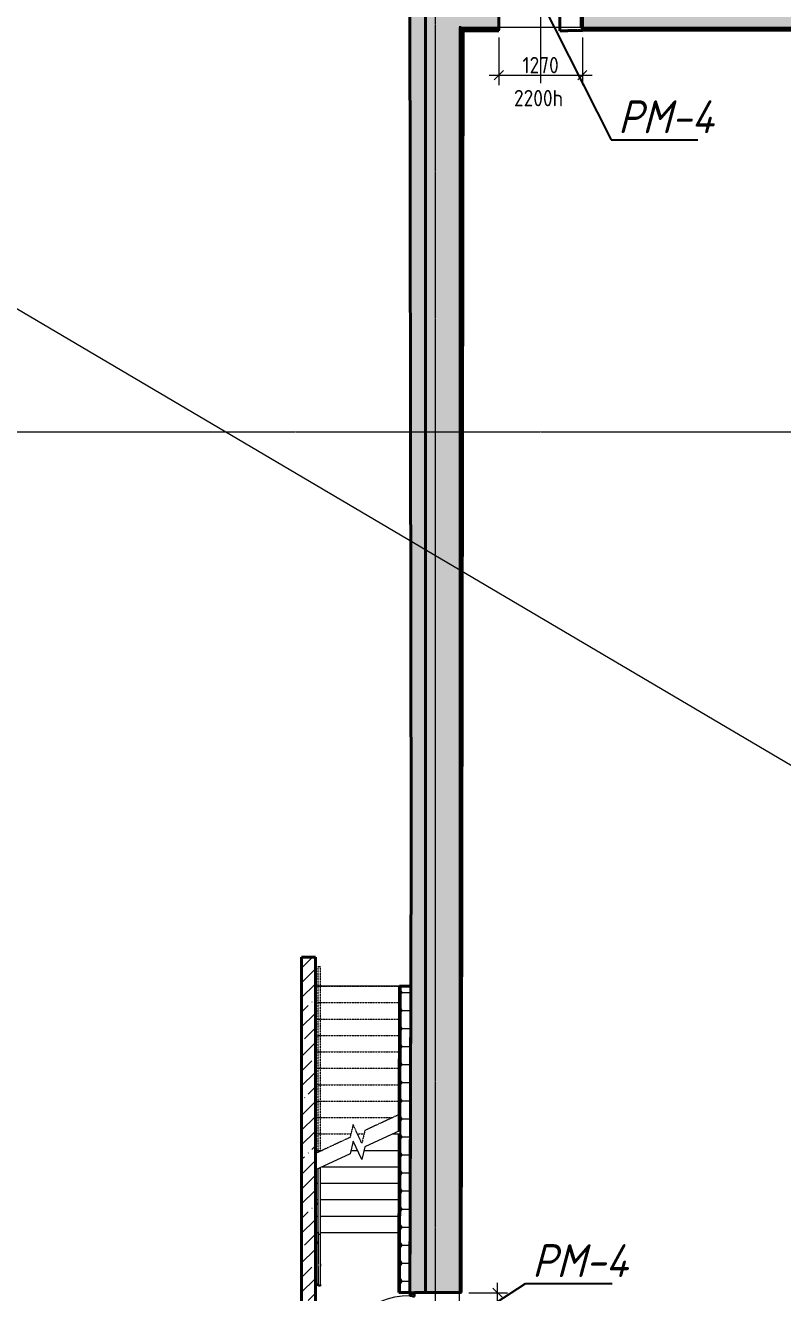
# Model space of a CAD drawing. Header units: millimetres. Extents: x 749182 to 2267578, y 70462 to 311449.
# Drawn here: x 1965217 to 1976745, y 174459 to 193762 of the extents above; entities that cross this region are included whole.
import ezdxf
from ezdxf import colors
from ezdxf.entities.mleader import LeaderData, LeaderLine
from ezdxf.math import Vec2, Vec3

# ---------------------------------------------------------------- set-up
doc = ezdxf.new("R2010")
doc.units = ezdxf.units.MM
for name, pattern in [('ADSK_Линия сетки', [25, 20, -2.5, 0, -2.5]), ('ADSK_Сверху', [4.5, 3, -1.5]), ('ADSK_Снесено', [4.5, 3, -1.5]), ('осеваяX2', [4, 2.5, -0.5, 0.5, -0.5])]:
    doc.linetypes.add(name, pattern=pattern)
doc.layers.get('Defpoints').update_dxf_attribs({"color": 255})
for name, color, linetype, lineweight in [('Двери', 7, 'Continuous', 20), ('Лестницы', 7, 'Continuous', 18), ('Марки дверей', 7, 'Continuous', 20), ('Ограждение', 7, 'Continuous', 18), ('Оси', 165, 'осеваяX2', 13), ('Перекрытие', 7, 'Continuous', 18), ('Размер', 7, 'Continuous', 13), ('размеры', 7, 'Continuous', 9), ('Размеры КР', 164, 'Continuous', 9), ('Стены', 184, 'Continuous', 40), ('Стены внутренние', 7, 'Continuous', 18), ('Стены наружные', 7, 'Continuous', 18), ('Стены разрез', 7, 'Continuous', 35), ('Стены штриховка', 7, 'Continuous', 18)]:
    doc.layers.add(name, color=color, linetype=linetype, lineweight=lineweight)
doc.styles.add('GOST 2.304_new', font='isocpeur.ttf', dxfattribs={"width": 0.9, "oblique": 15})
doc.styles.add('GOST Common', font='GOST_Common.ttf', dxfattribs={"width": 0.9, "height": 350})
doc.styles.add('GOST Common_1', font='GOST_Common.ttf', dxfattribs={"width": 0.9, "height": 250})
doc.dimstyles.new('ADSK_Основной_2_5_мм_Округление_до_1_мм', dxfattribs={"dimscale": 304.8, "dimtxt": 251.428749, "dimasz": 0.463911, "dimexe": 0.492126, "dimexo": 0.492126, "dimgap": 0.098425, "dimtad": 1, "dimdec": 0, "dimdsep": 46, "dimtxsty": 'GOST Common_1', "dimblk1": 'OBLIQUE', "dimblk2": 'OBLIQUE', "dimsah": 1, "dimcen": 0.09, "dimdle": 0.492126, "dimazin": 2, "dimtfac": 1, "dimtdec": 4, "dimtix": 1, "dimtmove": 0, "dimatfit": 3, "dimfxl": 0, "dimtvp": 1, "dimtolj": 1, "dimtzin": 0, "dimlwd": 20, "dimlwe": 20, "dimarcsym": 0})
pattern_1 = [(0, (1952853.19, 150711.3), (406.4, 101.6), [33.528, -271.272, 33.528, -271.272, -1625.6]), (0, (1952853.19, 150711.3), (406.4, 101.6), [-609.6, 33.528, -576.072, 33.528, -271.272, -711.2]), (0, (1952853.19, 150711.3), (406.4, 101.6), [-1524, 33.528, -169.672, 33.528, -474.472]), (120, (1953005.59, 150762.1), (-291.18818, 301.15272), [33.528, -271.272, 33.528, -271.272, -1625.6]), (120, (1953005.59, 150762.1), (-291.18818, 301.15272), [-609.6, 33.528, -576.072, 33.528, -271.272, -711.2]), (120, (1953005.59, 150762.1), (-291.18818, 301.15272), [-1524, 33.528, -169.672, 33.528, -474.472]), (240, (1953056.39, 150965.3), (-115.21182, -402.75272), [33.528, -271.272, 33.528, -271.272, -1625.6]), (240, (1953056.39, 150965.3), (-115.21182, -402.75272), [-609.6, 33.528, -576.072, 33.528, -271.272, -711.2]), (240, (1953056.39, 150965.3), (-115.21182, -402.75272), [-1524, 33.528, -169.672, 33.528, -474.472])]

# ---------------------------------------------------------------- blocks, each defined once
blk = doc.blocks.new('Существующие стены 1 эт - Существующие стены 1 эт-653793-00 План подвала')
at = {"layer": 'Стены', "true_color": 0xc0c0c0, "transparency": 33554534}
h = blk.add_hatch(color=9, dxfattribs=at)
h.paths.add_polyline_path([(18456, 21073), (18456, 22479), (18215, 22480), (18212, 21073), (18230, 21073)])
h.paths.add_polyline_path([(31560, 21113), (31502, 33829), (31502, 36509), (31317, 36509), (31317, 21113)])
h.paths.add_polyline_path([(30775, 21553), (30775, 22090), (30774, 22090)])
h.paths.add_polyline_path([(18998, 42983), (18998, 42985), (18996, 42985)])
h.paths.add_polyline_path([(19001, 23748), (19001, 23750), (19032, 42967), (19574, 42968), (19574, 43015), (19573, 43015), (19572, 42983), (18998, 42983), (18998, 23748)])
h.paths.add_polyline_path([(18456, 23749), (18456, 43525), (19486, 43525), (19486, 43699), (18216, 43697), (18236, 30593), (18218, 23750), (18288, 23750)])
h.paths.add_polyline_path([(30769, 24199), (30775, 24199), (30775, 25127), (30767, 25127), (30769, 24199)])
h.paths.add_polyline_path([(30761, 27309), (30775, 27309), (30775, 28123), (30760, 28123), (30761, 27309)])
h.paths.add_polyline_path([(30755, 30235), (30775, 30235), (30775, 31222), (30752, 31222)])
h.paths.add_polyline_path([(30750, 33272), (30775, 33272), (30775, 34246), (30750, 34246), (30750, 33272)])
h.paths.add_polyline_path([(30775, 36308), (30775, 37275), (30750, 37275), (30750, 36308)])
h.paths.add_polyline_path([(30775, 39532), (30775, 40598), (30750, 40598), (30750, 39532), (30755, 39532)])
h.paths.add_polyline_path([(30775, 42003), (30775, 42983), (30751, 42983), (30751, 42003)])
h.paths.add_polyline_path([(20843, 42970), (29470, 42983), (20843, 42983)])
h.paths.add_polyline_path([(30775, 42983), (30777, 42983), (30777, 42985)])
h.paths.add_polyline_path([(31501, 43513), (31501, 43513), (31501, 43718), (20842, 43700), (20843, 43525), (31317, 43525), (31317, 43513)])
at = {"layer": 'Стены'}
for p, q in [((18236, 30593), (18216, 43697)), ((20501, 42969), (20499, 43700)), ((19573, 43455), (19574, 43015)), ((20501, 43015), (20499, 43535)), ((20827, 43015), (20827, 43455)), ((20827, 43455), (20827, 43015)), ((20843, 42970), (20501, 42969)), ((20843, 42970), (20843, 42983)), ((18230, 28415), (18236, 30593)), ((18221, 24915), (18230, 28415)), ((18218, 23750), (18221, 24915)), ((18456, 23749), (18288, 23750)), ((18998, 23748), (18966, 23748)), ((19001, 23748), (18998, 23748))]:
    blk.add_line(p, q, dxfattribs=at)
at = {"layer": 'Стены разрез'}
for p, q in [((18216, 43697), (18236, 30593)), ((19574, 42968), (19573, 43455)), ((20842, 43455), (20843, 42970)), ((19001, 23748), (19032, 42967)), ((19032, 42967), (19574, 42968)), ((20843, 42970), (30751, 42985)), ((18236, 30593), (18218, 23750)), ((18288, 23750), (19001, 23748))]:
    blk.add_line(p, q, dxfattribs=at)
blk = doc.blocks.new('Новые проёмы подвал - Новые проёмы подвал-999150-00 План подвала')
at = {"layer": 'Стены', "color": 0, "linetype": 'ADSK_Снесено'}
for p, q in [((20501, 42969), (20499, 43700)), ((20843, 42970), (20501, 42969)), ((20843, 42983), (20843, 42970)), ((18288, 23750), (18456, 23749)), ((18966, 23748), (18998, 23748)), ((18998, 23748), (19001, 23748))]:
    blk.add_line(p, q, dxfattribs=at)
at = {"layer": 'Стены разрез', "color": 0, "linetype": 'ADSK_Снесено'}
for p, q in [((20499, 43700), (20501, 42969)), ((20843, 42970), (20842, 43455)), ((20501, 42969), (20843, 42970)), ((19001, 23748), (18288, 23750))]:
    blk.add_line(p, q, dxfattribs=at)
blk = doc.blocks.new('AC_Дверь_Однопольная_Стальная - ДН-8п 1270х2200h-1983199-00 План подвала')
at = {"layer": 'Двери', "color": 5, "linetype": 'Continuous', "lineweight": 30, "true_color": 0x0000ff}
for p, q in [((-585, 1085), (-545, 1085)), ((-585, -85), (-585, 1085)), ((-545, 1085), (-545, -85)), ((-635, -85), (-615, -85)), ((-635, -155), (-635, -85)), ((-615, -155), (-635, -155)), ((-615, -85), (-585, -85)), ((-615, -155), (-615, -85)), ((-615, -85), (-615, -155)), ((-575, -155), (-615, -155)), ((-545, -85), (-585, -85)), ((-585, -85), (-585, -125)), ((-585, -125), (-575, -125)), ((-575, -125), (-575, -155)), ((575, -125), (585, -125)), ((575, -155), (575, -125)), ((615, -155), (575, -155)), ((585, -85), (615, -85)), ((585, -125), (585, -85)), ((615, -85), (615, -155)), ((615, -85), (635, -85)), ((615, -155), (615, -85)), ((635, -155), (615, -155)), ((635, -85), (635, -155))]:
    blk.add_line(p, q, dxfattribs=at)
at = {"layer": 'Двери', "color": 5, "linetype": 'ADSK_Сверху', "lineweight": 9, "true_color": 0x0000ff}
for p, q in [((-545, 1070), (-529, 1070)), ((-529, 1032), (-545, 1032)), ((-529, 1070), (-529, 1032)), ((-529, 1051), (-529, 1059)), ((-529, 1059), (-505, 1059)), ((-529, 1041), (-499, 1011)), ((-505, 1059), (-463, 1017)), ((-499, -11), (-499, 1011)), ((-463, -17), (-463, 1017)), ((-529, -31), (-545, -31)), ((-545, -70), (-529, -70)), ((-529, -41), (-499, -11)), ((-529, -70), (-529, -31)), ((-529, -51), (-529, -59)), ((-529, -59), (-505, -59)), ((-505, -59), (-463, -17))]:
    blk.add_line(p, q, dxfattribs=at)
at = {"layer": 'Двери', "color": 5, "linetype": 'Continuous', "true_color": 0x0000ff}
blk.add_arc((-585, -85), 1170, 0, 90, dxfattribs=at)
blk = doc.blocks.new('Тип перил - Перила_Внутренний_-1199917-00 План подвала')
at = {"layer": 'Ограждение'}
for p, q in [((16819, 24676), (16819, 24188)), ((16837, 24639), (16841, 24639)), ((16859, 24188), (16859, 24676)), ((16819, 24151), (16819, 23865)), ((16859, 23865), (16859, 24151)), ((16837, 23865), (16842, 23865))]:
    blk.add_line(p, q, dxfattribs=at)
at = {"layer": 'Ограждение', "flags": 128}
for points in [[(16819, 24151), (16819, 24154), (16819, 24156), (16819, 24159), (16819, 24162), (16819, 24165), (16819, 24167), (16819, 24170), (16819, 24173), (16819, 24176), (16819, 24178), (16819, 24181), (16819, 24183), (16819, 24186), (16819, 24188)], [(16859, 24188), (16859, 24185), (16859, 24183), (16859, 24180), (16859, 24178), (16859, 24175), (16859, 24173), (16859, 24170), (16859, 24167), (16859, 24165), (16859, 24162), (16859, 24159), (16859, 24156), (16859, 24153), (16859, 24151)]]:
    blk.add_lwpolyline(points, dxfattribs=at)
blk = doc.blocks.new('Тип перил - D40-V2-00 План подвала')
at = {"layer": 'Ограждение', "flags": 128}
for points in [[(0, 20), (1, 20), (2, 20), (2, 20), (3, 20), (4, 20), (5, 19), (6, 19), (6, 19), (7, 19), (8, 18), (9, 18), (9, 18), (10, 17), (11, 17), (11, 17), (12, 16), (13, 16), (13, 15), (14, 14), (14, 14), (15, 13), (15, 13), (16, 12), (16, 11), (17, 11), (17, 10), (18, 9), (18, 9), (18, 8), (19, 7), (19, 6), (19, 6), (19, 5), (20, 4), (20, 3), (20, 3), (20, 2), (20, 1), (20, 0), (20, 0)], [(20, 0), (20, -1), (20, -2), (20, -2), (20, -3), (20, -4), (19, -5), (19, -6), (19, -6), (19, -7), (18, -8), (18, -9), (18, -9), (17, -10), (17, -11), (17, -11), (16, -12), (16, -13), (15, -13), (14, -14), (14, -14), (13, -15), (13, -15), (12, -16), (11, -16), (11, -17), (10, -17), (9, -18), (9, -18), (8, -18), (7, -19), (6, -19), (6, -19), (5, -19), (4, -20), (3, -20), (3, -20), (2, -20), (1, -20), (0, -20), (0, -20)]]:
    blk.add_lwpolyline(points, dxfattribs=at)
blk = doc.blocks.new('Тип перил - Перила_Внутренний_-V3-00 План подвала')
at = {"layer": 'Ограждение', "linetype": 'ADSK_Сверху'}
for p, q in [((16819, 28715), (16859, 28715)), ((16819, 28429), (16819, 28715)), ((16859, 28429), (16859, 28715)), ((16819, 28429), (16819, 28403)), ((16819, 25885), (16819, 28403)), ((16859, 28429), (16859, 28403)), ((16859, 25904), (16859, 28403)), ((16859, 25904), (16819, 25885))]:
    blk.add_line(p, q, dxfattribs=at)
at = {"layer": 'Ограждение'}
for p, q in [((16859, 25654), (16819, 25635)), ((16819, 24177), (16819, 25635)), ((16859, 24177), (16859, 25654)), ((16819, 24151), (16819, 24177)), ((16819, 23865), (16819, 24151)), ((16859, 24151), (16859, 24177)), ((16859, 23865), (16859, 24151)), ((16819, 23865), (16859, 23865))]:
    blk.add_line(p, q, dxfattribs=at)
blk = doc.blocks.new('Тип перил - Перила_Внутренний_-1199930-00 План подвала')
at = {"layer": 'Ограждение', "flags": 128}
for points in [[(16819, 24151), (16819, 24154), (16819, 24156), (16819, 24159), (16819, 24162), (16819, 24165), (16819, 24167), (16819, 24170)], [(16859, 24177), (16859, 24175), (16859, 24173), (16859, 24170)]]:
    blk.add_lwpolyline(points, dxfattribs=at)
blk = doc.blocks.new('Тип перил - D40-V4-00 План подвала')
at = {"layer": 'Ограждение', "flags": 128}
for points in [[(5, 19), (6, 19), (6, 19), (7, 19), (8, 18), (9, 18), (9, 18), (10, 17), (11, 17), (11, 17), (12, 16), (13, 16), (13, 15), (14, 14), (14, 14), (15, 13), (15, 13), (16, 12), (16, 11), (17, 11), (17, 10), (18, 9), (18, 9), (18, 8), (19, 7), (19, 6), (19, 6), (19, 5), (20, 4), (20, 3), (20, 3), (20, 2), (20, 1), (20, 0), (20, 0)], [(20, 0), (20, -1), (20, -2), (20, -2), (20, -3), (20, -4), (19, -5), (19, -6), (19, -6), (19, -7), (18, -8), (18, -9), (18, -9), (17, -10), (17, -11), (17, -11), (16, -12), (16, -13), (15, -13), (14, -14), (14, -14), (13, -15), (13, -15), (12, -16), (11, -16), (11, -17), (10, -17)], [(9, -18), (9, -18), (8, -18), (7, -19), (6, -19), (6, -19)]]:
    blk.add_lwpolyline(points, dxfattribs=at)
blk = doc.blocks.new('Тип перил - Перила_Внутренний_-V5-00 План подвала')
at = {"layer": 'Ограждение', "linetype": 'ADSK_Сверху'}
for p, q in [((16819, 28715), (16859, 28715)), ((16819, 28429), (16819, 28715)), ((16859, 28429), (16859, 28715)), ((16819, 28429), (16819, 28403)), ((16819, 25885), (16819, 28403)), ((16859, 28429), (16859, 28403)), ((16859, 25904), (16859, 28403)), ((16859, 25904), (16819, 25885))]:
    blk.add_line(p, q, dxfattribs=at)
at = {"layer": 'Ограждение'}
for p, q in [((16819, 24151), (16819, 24170)), ((16859, 24170), (16859, 24177))]:
    blk.add_line(p, q, dxfattribs=at)
blk = doc.blocks.new('ADSK_Ограждение_Опоры_Г_образная - D15 высота60 консоль80-139754-00 План подвала')
at = {"layer": 'Ограждение'}
for p, q in [((-7, 60), (-7, 18)), ((8, 20), (8, 60))]:
    blk.add_line(p, q, dxfattribs=at)
blk = doc.blocks.new('ADSK_Ограждение_Опоры_Г_образная - D15 высота60 консоль80-V6-00 План подвала')
at = {"layer": 'Ограждение'}
for p, q in [((-7.5, 60), (-7.5, 20)), ((7.5, 20), (7.5, 60))]:
    blk.add_line(p, q, dxfattribs=at)
blk = doc.blocks.new('ADSK_Ограждение_Опоры_Г_образная - D15 высота60 консоль80-V7-00 План подвала')
at = {"layer": 'Ограждение'}
for p, q in [((-7.5, 80), (-7.5, 20)), ((7.5, 20), (7.5, 80))]:
    blk.add_line(p, q, dxfattribs=at)
blk = doc.blocks.new('_Oblique')
at = {"color": 0, "linetype": 'ByBlock', "lineweight": -2}
blk.add_line((-0.5, -0.5), (0.5, 0.5), dxfattribs=at)
blk = doc.blocks.new('*D1608')
at = {"layer": 'Defpoints', "color": 0, "lineweight": 20, "transparency": 16777216}
for p in [(1972426, 193726), (1973696, 193726), (1973696, 193001)]:
    blk.add_point(p, dxfattribs=at)
at = {"layer": 'размеры', "color": 0, "lineweight": 20, "transparency": 16777216}
for p, q in [((1972426, 193576), (1972426, 192851)), ((1973696, 193576), (1973696, 192851)), ((1972276, 193001), (1973846, 193001))]:
    blk.add_line(p, q, dxfattribs=at)
at = {"layer": 'размеры', "color": 0, "lineweight": 20, "transparency": 16777216, "xscale": 141.4, "yscale": 141.4, "zscale": 141.4, "rotation": 180}
blk.add_blockref('_Oblique', (1972426, 193001), dxfattribs=at)
at = {"layer": 'размеры', "color": 0, "lineweight": 20, "transparency": 16777216, "xscale": 141.4, "yscale": 141.4, "zscale": 141.4}
blk.add_blockref('_Oblique', (1973696, 193001), dxfattribs=at)
at = {"layer": 'размеры', "color": 0, "lineweight": 20, "transparency": 16777216, "insert": (1973061, 193156), "char_height": 250, "width": 700.59, "attachment_point": 5, "style": 'GOST Common_1'}
blk.add_mtext('\\A1;1270', dxfattribs=at)
blk = doc.blocks.new('*D1564')
at = {"layer": 'Defpoints', "color": 0, "lineweight": 20, "transparency": 16777216}
for p in [(1971819, 174459), (1972406, 174459), (1971819, 173189)]:
    blk.add_point(p, dxfattribs=at)
at = {"layer": 'размеры', "color": 0, "lineweight": 20, "transparency": 16777216}
for p, q in [((1972406, 173039), (1972406, 174609)), ((1971969, 174459), (1972556, 174459)), ((1971969, 173189), (1972556, 173189))]:
    blk.add_line(p, q, dxfattribs=at)
at = {"layer": 'размеры', "color": 0, "lineweight": 20, "transparency": 16777216, "xscale": 141.4, "yscale": 141.4, "zscale": 141.4}
for p, rotation in [((1972406, 174459), 90), ((1972406, 173189), 270)]:
    blk.add_blockref('_Oblique', p, dxfattribs=dict(at, rotation=rotation))
at = {"layer": 'размеры', "color": 0, "lineweight": 20, "transparency": 16777216, "insert": (1972251, 173824), "char_height": 250, "width": 700.59, "attachment_point": 5, "rotation": 90, "style": 'GOST Common_1'}
blk.add_mtext('\\A1;1270', dxfattribs=at)
blk = doc.blocks.new('_DotSmall')
at = {"color": 0, "linetype": 'ByBlock', "lineweight": 35, "const_width": 0.5}
blk.add_lwpolyline([(-0.0625, 0, 1), (0.0625, 0, 1)], format="xyb", close=True, dxfattribs=at)

msp = doc.modelspace()

# ---------------------------------------------------------------- hatches: boundary and pattern name
at = {"layer": 'Стены внутренние', "linetype": 'Continuous', "lineweight": 9, "true_color": 0x0000ff}
h = msp.add_hatch(dxfattribs=at)
h.set_pattern_fill('FP_1', color=5, style=0, pattern_type=2)
h.set_pattern_definition(pattern_1)
h.paths.add_polyline_path([(1971839.0284, 171782.9161), (1971839.0284, 173189.2453), (1971819.0284, 173189.2126), (1971819.0284, 171782.9515), (1971834.6073, 171782.9239)])
h.paths.add_polyline_path([(1971839.0284, 174459.2494), (1971839.0284, 193726.4245), (1971819.0284, 193726.4245), (1971819.0284, 174459.3001)])
h = msp.add_hatch(dxfattribs=at)
h.set_pattern_fill('FP_1', color=5, style=0, pattern_type=2)
h.set_pattern_definition(pattern_1)
h.paths.add_polyline_path([(1973696.4364, 193706.4245), (1983660.2091, 193706.4245), (1983660.2091, 193726.4245), (1973695.8652, 193726.4245), (1973696.3966, 193706.4245)])
h.paths.add_polyline_path([(1971851.0284, 193706.4245), (1972425.8652, 193706.4245), (1972425.2959, 193726.4245), (1971839.0284, 193726.4245), (1971839.0284, 193706.4245), (1971849.0284, 193706.4245)])
at = {"layer": 'Стены наружные', "linetype": 'Continuous', "true_color": 0xc0c0c0}
h = msp.add_hatch(color=9, dxfattribs=at)
h.paths.add_polyline_path([(1972340.4093, 193726.4245), (1972425.8652, 193726.4245), (1972425.2959, 194236.4245), (1971309.0284, 194236.4245), (1971309.0284, 193726.4245), (1972339.3412, 193726.4245)])
h.paths.add_polyline_path([(1983603.869, 193726.4245), (1983660.2091, 193726.4245), (1983660.2091, 194236.4245), (1973695.8652, 194236.4245), (1973696.3654, 193726.4245), (1983434.2336, 193726.4245)])
h = msp.add_hatch(color=9, dxfattribs=at)
h.paths.add_polyline_path([(1971309.0284, 171119.9291), (1971819.0284, 171363.7708), (1971819.0284, 173189.2961), (1971309.0284, 173190.5892), (1971309.0284, 171363.7708)])
h.paths.add_polyline_path([(1971819.0284, 174459.3001), (1971819.0284, 193726.4245), (1971309.0284, 193726.4245), (1971309.0284, 174460.5933)])
at = {"layer": 'Стены наружные', "linetype": 'Continuous', "lineweight": 9, "true_color": 0x0000ff}
h = msp.add_hatch(dxfattribs=at)
h.set_pattern_fill('FP_4', color=5, style=0, pattern_type=2)
h.set_pattern_definition([(45, (1952853.2, 150711.3), (-224.5064, 224.5064), []), (45, (1953077.7, 150711.3), (-224.5064, 224.5064), [396.875, -79.375, 3.353, -76.022])])
h.paths.add_polyline_path([(1969622.4688, 171786.8458), (1969622.4688, 179571.4431), (1969422.4688, 179571.4431), (1969422.4688, 171787.2004)])
h = msp.add_hatch(dxfattribs=at)
h.set_pattern_fill('FP_5', color=5, style=0, pattern_type=2)
h.set_pattern_definition([(0, (1952853.19, 150711.3), (238.125, 137.482), [158.75, -317.5]), (120, (1952853.19, 150711.3), (-238.1254, 137.4813), [158.75, -317.5]), (60, (1952853.19, 150711.3), (-0.0004, 274.9633), [0, -317.5, 158.75, 0])])
h.paths.add_polyline_path([(1971065.0094, 171934.2886), (1971065.0601, 171954.2885), (1971068.1963, 173191.1998), (1970918.1968, 173191.5801), (1970915.0603, 171934.5545), (1971064.6291, 171934.2892)])
h.paths.add_polyline_path([(1971071.4164, 174461.1957), (1971083.2447, 179126.2276), (1970933.2448, 179126.4431), (1970921.4169, 174461.576), (1971071.3657, 174461.1959)])

# ---------------------------------------------------------------- linework, layer by layer
at = {"layer": 'Лестницы', "color": 5, "linetype": 'ADSK_Сверху', "true_color": 0x0000ff}
for p, q in [((1969622.4688, 179126.4431), (1970922.4688, 179126.4431)), ((1969622.4688, 176796.086), (1969622.4688, 179126.4431)), ((1970922.4688, 177179.5431), (1970922.4688, 179126.4431)), ((1969622.4688, 178876.4431), (1970922.4688, 178876.4431)), ((1969622.4688, 178876.4431), (1970922.4688, 178876.4431)), ((1969622.4688, 178626.4431), (1970922.4688, 178626.4431)), ((1969622.4688, 178626.4431), (1970922.4688, 178626.4431)), ((1969622.4688, 178376.4431), (1970922.4688, 178376.4431)), ((1969622.4688, 178376.4431), (1970922.4688, 178376.4431)), ((1969622.4688, 178126.4431), (1970922.4688, 178126.4431)), ((1969622.4688, 178126.4431), (1970922.4688, 178126.4431)), ((1969622.4688, 177876.4431), (1970922.4688, 177876.4431)), ((1969622.4688, 177876.4431), (1970922.4688, 177876.4431)), ((1969622.4688, 177626.4431), (1970922.4688, 177626.4431)), ((1969622.4688, 177626.4431), (1970922.4688, 177626.4431)), ((1969622.4688, 177376.4431), (1970922.4688, 177376.4431)), ((1969622.4688, 177376.4431), (1970922.4688, 177376.4431)), ((1969622.4688, 177126.4431), (1970808.5955, 177126.4431)), ((1969622.4688, 177126.4431), (1970808.5955, 177126.4431)), ((1970206.4347, 177018.0537), (1970159.1803, 176823.6158)), ((1970338.5029, 176734.8325), (1970206.4347, 177018.0537)), ((1970922.4688, 177179.5431), (1970385.7573, 176929.2704)), ((1969622.4688, 176876.4431), (1970172.019, 176876.4431)), ((1969622.4688, 176876.4431), (1970172.019, 176876.4431)), ((1970159.1803, 176823.6158), (1969622.4688, 176573.3431)), ((1970272.4688, 176876.4431), (1970372.9186, 176876.4431)), ((1970272.4688, 176876.4431), (1970372.9186, 176876.4431)), ((1970385.7573, 176929.2704), (1970338.5029, 176734.8325)), ((1969632.4688, 176626.4431), (1969736.3421, 176626.4431)), ((1969632.4688, 176626.4431), (1969736.3421, 176626.4431))]:
    msp.add_line(p, q, dxfattribs=at)
at = {"layer": 'Лестницы', "color": 5, "true_color": 0x0000ff}
for p, q in [((1970922.4688, 176929.5431), (1970385.7573, 176679.2704)), ((1970808.5955, 176876.4431), (1970922.4688, 176876.4431)), ((1970808.5955, 176876.4431), (1970922.4688, 176876.4431)), ((1970922.4688, 176876.4431), (1970922.4688, 176929.5431)), ((1970206.4347, 176768.0537), (1970159.1803, 176573.6158)), ((1970172.019, 176626.4431), (1970272.4688, 176626.4431)), ((1970172.019, 176626.4431), (1970272.4688, 176626.4431)), ((1970338.5029, 176484.8325), (1970206.4347, 176768.0537)), ((1970385.7573, 176679.2704), (1970338.5029, 176484.8325)), ((1970372.9186, 176626.4431), (1970906.9059, 176626.4431)), ((1970372.9186, 176626.4431), (1970906.9059, 176626.4431)), ((1970159.1803, 176573.6158), (1969622.4688, 176323.3431)), ((1969736.3421, 176376.4431), (1970906.272, 176376.4431)), ((1969736.3421, 176376.4431), (1970906.272, 176376.4431)), ((1969632.4688, 176126.4431), (1969672.4688, 176126.4431)), ((1969632.4688, 176126.4431), (1969672.4688, 176126.4431)), ((1969712.4688, 176126.4431), (1970905.6381, 176126.4431)), ((1969712.4688, 176126.4431), (1970905.6381, 176126.4431)), ((1969632.4688, 175876.4431), (1969672.4688, 175876.4431)), ((1969632.4688, 175876.4431), (1969672.4688, 175876.4431)), ((1969712.4688, 175876.4431), (1970905.0043, 175876.4431)), ((1969712.4688, 175876.4431), (1970905.0043, 175876.4431)), ((1969632.4688, 175626.4431), (1969672.4688, 175626.4431)), ((1969632.4688, 175626.4431), (1969672.4688, 175626.4431)), ((1969712.4688, 175626.4431), (1970904.3704, 175626.4431)), ((1969712.4688, 175626.4431), (1970904.3704, 175626.4431)), ((1969632.4688, 175376.4431), (1969672.4688, 175376.4431)), ((1969632.4688, 175376.4431), (1969672.4688, 175376.4431)), ((1969712.4688, 175376.4431), (1970903.7365, 175376.4431)), ((1969712.4688, 175376.4431), (1970903.7365, 175376.4431))]:
    msp.add_line(p, q, dxfattribs=at)
at = {"layer": 'Марки дверей'}
msp.add_line((1973060.8652, 193981.4245), (1973060.8578, 192879.0105), dxfattribs=at)
at = {"layer": 'Оси', "linetype": 'ADSK_Линия сетки'}
for p, q in [((1971463.1034, 154741.5512), (1971463.1034, 195246.0842)), ((1941766.9683, 187568.0858), (2009994.9113, 187568.0858))]:
    msp.add_line(p, q, dxfattribs=at)
at = {"layer": 'Перекрытие'}
for p, q in [((1973695.8652, 193726.4245), (1972425.8652, 193726.4245)), ((1970913.2447, 179126.4431), (1969632.4688, 179126.4431)), ((1971083.2453, 179126.4431), (1970998.245, 179126.4431)), ((1971819.0284, 174459.3001), (1971819.0284, 173189.2961))]:
    msp.add_line(p, q, dxfattribs=at)
at = {"layer": 'Размеры КР', "lineweight": 20}
msp.add_line((1940491.3817, 203966.018), (2020858.1514, 156525.0452), dxfattribs=at)
at = {"layer": 'Стены внутренние', "color": 5, "linetype": 'Continuous', "true_color": 0x0000ff}
for p, q in [((1971819.0284, 193726.4245), (1971819.0284, 174459.3001)), ((1983660.2091, 193726.4245), (1973695.8652, 193726.4245))]:
    msp.add_line(p, q, dxfattribs=at)
at = {"layer": 'Стены внутренние', "color": 5, "linetype": 'Continuous', "lineweight": 40, "true_color": 0x0000ff}
for p, q in [((1971851.0284, 193726.4245), (1971839.0284, 193726.4245)), ((1971851.0284, 174459.219), (1971851.0284, 193694.4245)), ((1971851.0284, 193694.4245), (1972425.8652, 193694.4245)), ((1972425.8652, 193694.4245), (1972425.8652, 193726.4245)), ((1973695.8652, 193726.4245), (1973695.8652, 193694.4245)), ((1973695.8652, 193694.4245), (1983628.2091, 193694.4245)), ((1971819.0284, 174459.3001), (1971851.0284, 174459.219))]:
    msp.add_line(p, q, dxfattribs=at)
at = {"layer": 'Стены наружные', "linetype": 'Continuous', "lineweight": 40}
for p, q in [((1971309.0284, 194236.4245), (1971309.0284, 174460.5933)), ((1972425.8652, 193726.4245), (1972425.8652, 194166.4245)), ((1973695.8652, 194166.4245), (1973695.8652, 193726.4245)), ((1971819.0284, 193726.4245), (1971839.0284, 193726.4245)), ((1971309.0284, 174460.5933), (1971819.0284, 174459.3001))]:
    msp.add_line(p, q, dxfattribs=at)
at = {"layer": 'Стены наружные', "color": 5, "linetype": 'Continuous', "lineweight": 40, "true_color": 0x0000ff}
for p, q in [((1969632.4688, 179571.4431), (1969422.4688, 179571.4431)), ((1969422.4688, 179571.4431), (1969422.4688, 171787.2004)), ((1969632.4688, 171956.8284), (1969632.4688, 179571.4431)), ((1970913.2453, 179126.6586), (1970907.6569, 176922.6362)), ((1971083.2447, 179126.2276), (1970913.2453, 179126.6586)), ((1971071.4164, 174461.1957), (1971083.2447, 179126.2276)), ((1970907.5398, 176876.4431), (1970901.417, 174461.6268)), ((1970901.417, 174461.6268), (1971071.4164, 174461.1957))]:
    msp.add_line(p, q, dxfattribs=at)
at = {"layer": 'Стены штриховка'}
for p, q in [((1971839.0284, 193706.4245), (1971839.0284, 174459.2494)), ((1972425.8652, 193706.4245), (1971839.0284, 193706.4245)), ((1971849.0284, 193696.4245), (1971849.0284, 174459.2241)), ((1972425.8652, 193696.4245), (1971849.0284, 193696.4245)), ((1972425.8652, 193726.4245), (1971851.0284, 193726.4245)), ((1983640.2091, 193706.4245), (1973695.8652, 193706.4245)), ((1983630.2091, 193696.4245), (1973695.8652, 193696.4245)), ((1969622.4688, 179571.4431), (1969622.4688, 171786.8458)), ((1970933.2452, 179126.6079), (1970921.4169, 174461.576))]:
    msp.add_line(p, q, dxfattribs=at)

# ---------------------------------------------------------------- block references
at = {"layer": 'Двери', "color": 5, "linetype": 'ADSK_Сверху', "lineweight": 9, "true_color": 0x0000ff, "rotation": 89.8547253996027}
msp.add_blockref('AC_Дверь_Однопольная_Стальная - ДН-8п 1270х2200h-1983199-00 План подвала', (1970984.8066, 173826.4133), dxfattribs=at)
at = {"layer": 'Ограждение'}
for name in ['Тип перил - Перила_Внутренний_-V3-00 План подвала', 'Тип перил - Перила_Внутренний_-V5-00 План подвала', 'Тип перил - Перила_Внутренний_-1199917-00 План подвала', 'Тип перил - Перила_Внутренний_-1199930-00 План подвала']:
    msp.add_blockref(name, (1952853.1931, 150711.2975), dxfattribs=at)
for name, p, rotation in [('ADSK_Ограждение_Опоры_Г_образная - D15 высота60 консоль80-V7-00 План подвала', (1969692.4688, 175812.7639), 89.99999999999991), ('ADSK_Ограждение_Опоры_Г_образная - D15 высота60 консоль80-V6-00 План подвала', (1969692.4688, 175218.4243), 89.99999999999991), ('ADSK_Ограждение_Опоры_Г_образная - D15 высота60 консоль80-139754-00 План подвала', (1969692.4688, 174578.4794), 90), ('Тип перил - D40-V2-00 План подвала', (1969692.4688, 174576.4431), 270), ('Тип перил - D40-V4-00 План подвала', (1969692.4688, 174576.4431), 270)]:
    msp.add_blockref(name, p, dxfattribs=dict(at, rotation=rotation))
at = {"layer": 'Стены', "color": 0, "linetype": 'ADSK_Снесено'}
msp.add_blockref('Новые проёмы подвал - Новые проёмы подвал-999150-00 План подвала', (1952853.1931, 150711.2975), dxfattribs=at)
at = {"layer": 'Стены'}
msp.add_blockref('Существующие стены 1 эт - Существующие стены 1 эт-653793-00 План подвала', (1952853.1931, 150711.2975), dxfattribs=at)

# ---------------------------------------------------------------- texts
at = {"layer": 'Марки дверей', "lineweight": 9, "insert": (1972655.8578, 192778.4376), "char_height": 250, "width": 974.050312, "attachment_point": 1, "style": 'GOST Common'}
msp.add_mtext('2200h', dxfattribs=at)

# ---------------------------------------------------------------- dimensions: what is measured, and where the dimension line sits
at = {"layer": 'размеры', "lineweight": 20}
dim = msp.add_linear_dim(base=(1973695.8652, 193001.0185), p1=(1972425.8652, 193726.4245), p2=(1973695.8652, 193726.4245), dimstyle='ADSK_Основной_2_5_мм_Округление_до_1_мм', override={"dimpost": '<>', "dimfxl": 1270}, dxfattribs=at)
dim.commit()
dim.dimension.update_dxf_attribs({"geometry": '*D1608', "text_midpoint": (1973060.8652, 193156.0185)})
dim = msp.add_linear_dim(base=(1972405.8844, 174459.3001), p1=(1971819.0284, 173189.2961), p2=(1971819.0284, 174459.3001), angle=90, dimstyle='ADSK_Основной_2_5_мм_Округление_до_1_мм', override={"dimpost": '<>', "dimfxl": 1270.004082}, dxfattribs=at)
dim.commit()
dim.dimension.update_dxf_attribs({"geometry": '*D1564', "text_midpoint": (1972250.8844, 173824.2981)})

# ---------------------------------------------------------------- leaders
at = {"layer": 'Размер', "color": 210, "ltscale": 20}
ml = msp.add_multileader_mtext('Standard', dxfattribs=at)
ml.set_content('\\A1;РМ-4', color=210, style='GOST 2.304_new')
ml.set_leader_properties()
ml.set_arrow_properties(name='DOTSMALL')
ml.build(insert=Vec2(0, 0))
ml.multileader.update_dxf_attribs({"text_left_attachment_type": 6, "text_right_attachment_type": 6, "dogleg_length": 1, "arrow_head_size": 100})
ctx = ml.context
ctx.base_point, ctx.char_height, ctx.arrow_head_size, ctx.landing_gap_size, ctx.plane_origin = Vec3(1974156.489, 192018.8182), 500, 100, 0, Vec3(1954035.8279, 338999.4475)
ctx.left_attachment, ctx.right_attachment, ctx.text_align_type = 6, 6, 1
notes = []
notes.append((ctx, [(1, (1, 1, 0), (1974136.489, 192018.8182), (1, 0), 20, [(0, [(1973059.0653, 194145.9504)], 0, [])])]))
ctx.mtext.insert, ctx.mtext.rotation, ctx.mtext.width, ctx.mtext.alignment, ctx.mtext.flow_direction = Vec3(1974965.4636, 192618.8182), 6.2831853072, 1286.674802, 2, 5
ml = msp.add_multileader_mtext('Standard', dxfattribs=at)
ml.set_content('\\A1;РМ-4', color=210, style='GOST 2.304_new')
ml.set_leader_properties()
ml.set_arrow_properties(name='DOTSMALL')
ml.build(insert=Vec2(0, 0))
ml.multileader.update_dxf_attribs({"text_left_attachment_type": 6, "text_right_attachment_type": 6, "dogleg_length": 1, "arrow_head_size": 100})
ctx = ml.context
ctx.base_point, ctx.char_height, ctx.arrow_head_size, ctx.landing_gap_size, ctx.plane_origin = Vec3(1972849.7589, 174597.5047), 500, 100, 0, Vec3(1952684.0978, 321578.1341)
ctx.left_attachment, ctx.right_attachment, ctx.text_align_type = 6, 6, 1
notes.append((ctx, [(1, (1, 1, 0), (1972829.7589, 174597.5047), (1, 0), 20, [(0, [(1971652.4667, 173835.3535)], 0, [])])]))
ctx.mtext.insert, ctx.mtext.rotation, ctx.mtext.width, ctx.mtext.alignment, ctx.mtext.flow_direction = Vec3(1973658.7335, 175197.5047), 6.2831853072, 1286.674802, 2, 5
for ctx, leaders in notes:
    for number, flags, end, landing, length, lines in leaders:
        leader = LeaderData()
        leader.index, (leader.has_last_leader_line, leader.has_dogleg_vector, leader.attachment_direction) = number, flags
        leader.last_leader_point, leader.dogleg_vector, leader.dogleg_length = Vec3(end), Vec3(landing), length
        for number, points, colour, breaks in lines:
            line = LeaderLine()
            line.index, line.vertices, line.color, line.breaks = number, Vec3.list(points), colors.encode_raw_color(colour), breaks
            leader.lines.append(line)
        ctx.leaders.append(leader)

doc.saveas('drawing.dxf')
